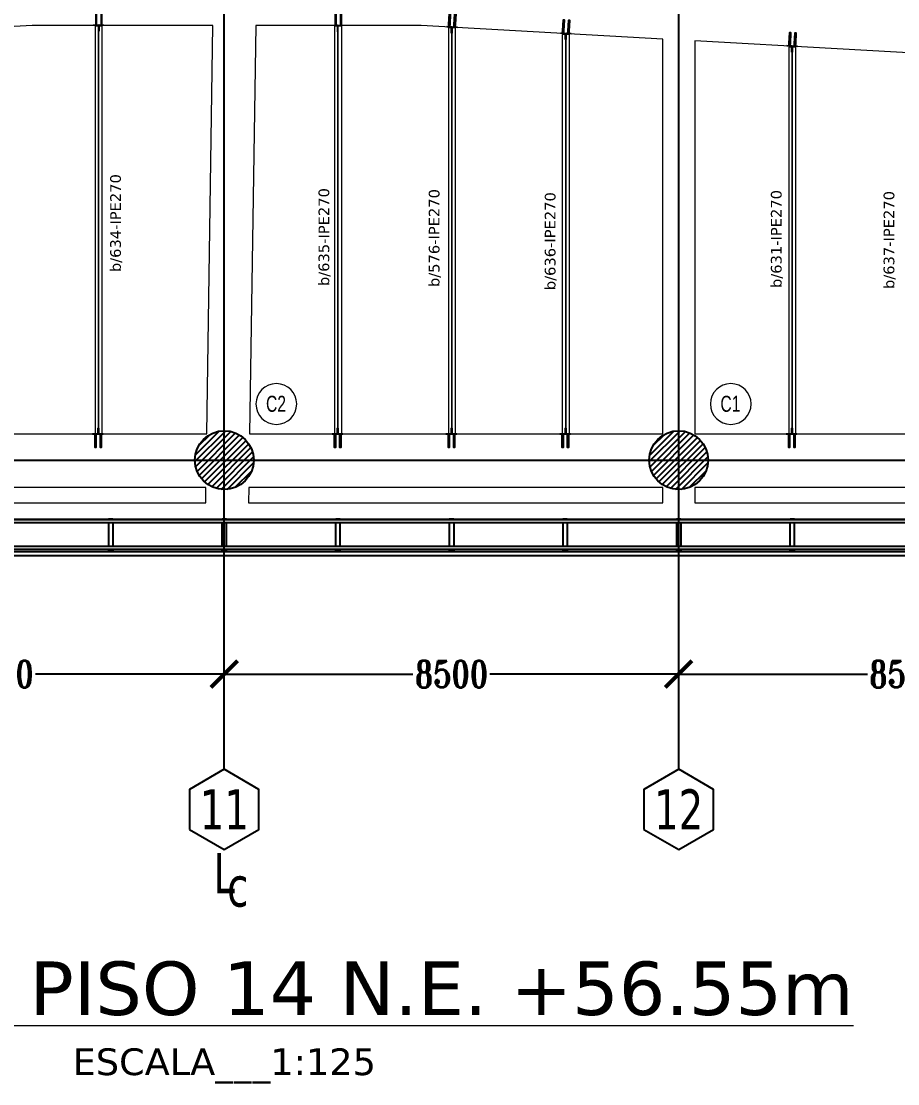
# Model space of a CAD drawing. Header units: millimetres. Extents: x -2452 to 78744, y -21906 to 33736.
# Drawn here: x 34348 to 50744, y -11659 to 8205 of the extents above; entities that cross this region are included whole.
import ezdxf
from ezdxf.enums import TextEntityAlignment as Align

# ---------------------------------------------------------------- set-up
doc = ezdxf.new("R2010")
doc.units = ezdxf.units.MM
doc.header["$LTSCALE"] = 0.9
for name, color, linetype, lineweight in [('0-3', 250, 'Continuous', 5), ('A_ALMA', 8, 'Continuous', 5), ('E_COLUMNAS-4', 1, 'Continuous', 25), ('E_TEXTO', 3, 'Continuous', 9), ('E_VIGAS', 8, 'Continuous', 9), ('E_VIGAS-1', 5, 'Continuous', 25), ('E_VIGAS-2', 10, 'Continuous', 25), ('HCB-PLATINA', 4, 'Continuous', 15), ('HCB-TEXT-H1', 6, 'Continuous', 18), ('HCB-TEXT-H2', 4, 'Continuous', 18), ('VIGAS_HCB', 4, 'Continuous', 15)]:
    doc.layers.add(name, color=color, linetype=linetype, lineweight=lineweight)
for name, color, linetype in [('COTAS', 8, 'Continuous'), ('HCB-ACH_PANT', 253, 'Continuous'), ('HCB-ANCLAJE', 5, 'Continuous'), ('HCB-EJES', 1, 'Continuous'), ('HCB-ROTULOS', 2, 'Continuous')]:
    doc.layers.add(name, color=color, linetype=linetype)
doc.layers.get('0-3').off()
doc.styles.add('Arial Narrow', font='', dxfattribs={"width": 0.85, "height": 0.3})
doc.styles.add('ROMANT', font='romant.shx', dxfattribs={"width": 0.8})
doc.styles.add('VERDANA', font='verdana.ttf')
doc.styles.get('Arial Narrow').set_extended_font_data('Arial Narrow')
doc.dimstyles.new('1.125', dxfattribs={"dimscale": 0, "dimtxt": 500, "dimasz": 500, "dimexe": 4, "dimexo": 4, "dimgap": 15, "dimtad": 0, "dimdec": 0, "dimzin": 4, "dimdsep": 46, "dimtxsty": 'ROMANT', "dimblk": 'ARCHTICK', "dimcen": -10, "dimclrd": 256, "dimclrt": 3, "dimadec": 0, "dimazin": 0, "dimtfac": 1, "dimtdec": 0, "dimtix": 1, "dimtmove": 0, "dimatfit": 0, "dimldrblk": 'OBLIQUE', "dimfxl": 0.05, "dimtolj": 1, "dimtzin": 0, "dimarcsym": 0})

# ---------------------------------------------------------------- blocks, each defined once
blk = doc.blocks.new('EST_SFM_VIGA-METALICA-SECCION-C - EST_SFM_VIGA-METALICA-UPN100-1527742-PLANTA DE PISO 14 N_E_ _56_55m')
at = {"layer": 'E_VIGAS-2'}
for p, q in [((34.044, 0.018), (-34.827, 0.018)), ((-34.827, -0.032), (34.044, -0.032))]:
    blk.add_line(p, q, dxfattribs=at)
blk = doc.blocks.new('EST_SFM_VIGA-METALICA-SECCION-C - EST_SFM_VIGA-METALICA-UPN100-1527772-PLANTA DE PISO 14 N_E_ _56_55m')
at = {"layer": 'E_VIGAS-2'}
for p, q in [((34.942, 0.032), (-34.929, 0.032)), ((-34.929, -0.018), (34.942, -0.018))]:
    blk.add_line(p, q, dxfattribs=at)
blk = doc.blocks.new('DCTIB_CNI_EST_MOD-1A-FAC_0001_rvt-2-PLANTA DE PISO 14 N_E_ _56_55m')
at = {"layer": 'E_VIGAS-1'}
for p, q in [((-42.328, 139.567), (-42.246, 139.567)), ((-42.328, 139.567), (-42.328, 139.545)), ((-42.328, 139.495), (-42.328, 139.045)), ((-42.246, 139.567), (-42.246, 139.545)), ((-42.246, 139.495), (-42.246, 139.045)), ((-40.203, 139.567), (-40.121, 139.567)), ((-40.203, 139.545), (-40.203, 139.567)), ((-40.203, 139.045), (-40.203, 139.495)), ((-40.121, 139.545), (-40.121, 139.567)), ((-40.121, 139.045), (-40.121, 139.495)), ((-38.078, 139.567), (-37.996, 139.567)), ((-38.078, 139.545), (-38.078, 139.567)), ((-38.078, 139.045), (-38.078, 139.495)), ((-37.996, 139.545), (-37.996, 139.567)), ((-37.996, 139.045), (-37.996, 139.495)), ((-35.953, 139.567), (-35.871, 139.567)), ((-35.953, 139.567), (-35.953, 139.545)), ((-35.953, 139.495), (-35.953, 139.045)), ((-35.871, 139.567), (-35.871, 139.545)), ((-35.871, 139.495), (-35.871, 139.045)), ((-33.828, 139.567), (-33.746, 139.567)), ((-33.828, 139.567), (-33.828, 139.545)), ((-33.828, 139.495), (-33.828, 139.045)), ((-33.746, 139.567), (-33.746, 139.545)), ((-33.746, 139.495), (-33.746, 139.045)), ((-31.703, 139.567), (-31.621, 139.567)), ((-31.703, 139.567), (-31.703, 139.545)), ((-31.703, 139.495), (-31.703, 139.045)), ((-31.621, 139.567), (-31.621, 139.545)), ((-31.621, 139.495), (-31.621, 139.045)), ((-29.578, 139.567), (-29.496, 139.567)), ((-29.578, 139.545), (-29.578, 139.567)), ((-29.578, 139.045), (-29.578, 139.495)), ((-29.496, 139.545), (-29.496, 139.567)), ((-29.496, 139.045), (-29.496, 139.495)), ((-70.353, 138.882), (-9.971, 138.882)), ((-9.977, 138.947), (-70.348, 138.947)), ((-42.328, 138.995), (-42.328, 138.967)), ((-42.328, 138.967), (-42.246, 138.967)), ((-42.328, 138.966), (-42.328, 138.967)), ((-42.3, 138.966), (-42.328, 138.966)), ((-42.29, 138.961), (-42.29, 138.966)), ((-42.29, 138.947), (-42.29, 138.961)), ((-42.285, 138.966), (-42.285, 138.961)), ((-42.285, 138.961), (-42.285, 138.947)), ((-42.246, 138.966), (-42.274, 138.966)), ((-42.246, 138.995), (-42.246, 138.967)), ((-42.246, 138.967), (-42.246, 138.966)), ((-40.203, 138.967), (-40.203, 138.995)), ((-40.203, 138.966), (-40.203, 138.967)), ((-40.203, 138.967), (-40.121, 138.967)), ((-40.176, 138.966), (-40.203, 138.966)), ((-40.165, 138.961), (-40.165, 138.966)), ((-40.165, 138.947), (-40.165, 138.961)), ((-40.16, 138.966), (-40.16, 138.961)), ((-40.16, 138.961), (-40.16, 138.947)), ((-40.121, 138.966), (-40.149, 138.966)), ((-40.121, 138.967), (-40.121, 138.995)), ((-40.121, 138.967), (-40.121, 138.966)), ((-38.078, 138.967), (-38.078, 138.995)), ((-38.078, 138.966), (-38.078, 138.967)), ((-38.078, 138.967), (-37.996, 138.967)), ((-38.05, 138.966), (-38.078, 138.966)), ((-38.04, 138.961), (-38.04, 138.966)), ((-38.04, 138.947), (-38.04, 138.961)), ((-38.035, 138.966), (-38.035, 138.961)), ((-38.035, 138.961), (-38.035, 138.947)), ((-37.996, 138.966), (-38.024, 138.966)), ((-37.996, 138.967), (-37.996, 138.995)), ((-37.996, 138.967), (-37.996, 138.966)), ((-35.953, 138.995), (-35.953, 138.967)), ((-35.953, 138.967), (-35.871, 138.967)), ((-35.953, 138.966), (-35.953, 138.967)), ((-35.925, 138.966), (-35.953, 138.966)), ((-35.915, 138.961), (-35.915, 138.966)), ((-35.915, 138.947), (-35.915, 138.961)), ((-35.91, 138.966), (-35.91, 138.961)), ((-35.91, 138.961), (-35.91, 138.947)), ((-35.871, 138.966), (-35.899, 138.966)), ((-35.871, 138.995), (-35.871, 138.967)), ((-35.871, 138.967), (-35.871, 138.966)), ((-33.828, 138.995), (-33.828, 138.967)), ((-33.828, 138.967), (-33.746, 138.967)), ((-33.828, 138.966), (-33.828, 138.967)), ((-33.8, 138.966), (-33.828, 138.966)), ((-33.79, 138.961), (-33.79, 138.966)), ((-33.79, 138.947), (-33.79, 138.961)), ((-33.785, 138.966), (-33.785, 138.961)), ((-33.785, 138.961), (-33.785, 138.947)), ((-33.746, 138.966), (-33.774, 138.966)), ((-33.746, 138.995), (-33.746, 138.967)), ((-33.746, 138.967), (-33.746, 138.966)), ((-31.703, 138.995), (-31.703, 138.967)), ((-31.703, 138.967), (-31.621, 138.967)), ((-31.703, 138.966), (-31.703, 138.967)), ((-31.675, 138.966), (-31.703, 138.966)), ((-31.664, 138.961), (-31.664, 138.966)), ((-31.664, 138.947), (-31.664, 138.961)), ((-31.659, 138.966), (-31.659, 138.961)), ((-31.659, 138.961), (-31.659, 138.947)), ((-31.621, 138.966), (-31.649, 138.966)), ((-31.621, 138.995), (-31.621, 138.967)), ((-31.621, 138.967), (-31.621, 138.966)), ((-29.578, 138.967), (-29.578, 138.995)), ((-29.578, 138.966), (-29.578, 138.967)), ((-29.578, 138.967), (-29.496, 138.967)), ((-29.55, 138.966), (-29.578, 138.966)), ((-29.54, 138.961), (-29.54, 138.966)), ((-29.54, 138.947), (-29.54, 138.961)), ((-29.535, 138.966), (-29.535, 138.961)), ((-29.535, 138.961), (-29.535, 138.947)), ((-29.496, 138.966), (-29.524, 138.966)), ((-29.496, 138.967), (-29.496, 138.995)), ((-29.496, 138.967), (-29.496, 138.966))]:
    blk.add_line(p, q, dxfattribs=at)
for points, knots in [([(-42.29, 138.961), (-42.29, 138.962), (-42.29, 138.963), (-42.292, 138.965), (-42.293, 138.965), (-42.295, 138.966), (-42.296, 138.966), (-42.297, 138.966), (-42.299, 138.966), (-42.3, 138.966)], [0, 0, 0, 0, 0.285714, 0.428571, 0.571429, 0.678571, 0.732143, 0.785714, 1, 1, 1, 1]), ([(-42.3, 138.966), (-42.299, 138.966), (-42.298, 138.966), (-42.295, 138.966), (-42.293, 138.965), (-42.291, 138.964), (-42.29, 138.963), (-42.29, 138.962), (-42.29, 138.961)], [0, 0, 0, 0, 0.142857, 0.285714, 0.428571, 0.571429, 0.785714, 1, 1, 1, 1]), ([(-42.285, 138.961), (-42.285, 138.962), (-42.284, 138.963), (-42.283, 138.965), (-42.281, 138.965), (-42.28, 138.966), (-42.279, 138.966), (-42.277, 138.966), (-42.275, 138.966), (-42.274, 138.966)], [0, 0, 0, 0, 0.285714, 0.428571, 0.571429, 0.678571, 0.732143, 0.785714, 1, 1, 1, 1]), ([(-42.274, 138.966), (-42.275, 138.966), (-42.276, 138.966), (-42.279, 138.966), (-42.281, 138.965), (-42.283, 138.964), (-42.284, 138.963), (-42.285, 138.962), (-42.285, 138.961)], [0, 0, 0, 0, 0.142857, 0.285714, 0.428571, 0.571429, 0.785714, 1, 1, 1, 1]), ([(-40.176, 138.966), (-40.175, 138.966), (-40.173, 138.966), (-40.171, 138.966), (-40.168, 138.965), (-40.167, 138.964), (-40.165, 138.963), (-40.165, 138.962), (-40.165, 138.961)], [0, 0, 0, 0, 0.142857, 0.285714, 0.428571, 0.571429, 0.785714, 1, 1, 1, 1]), ([(-40.165, 138.961), (-40.165, 138.962), (-40.165, 138.963), (-40.167, 138.965), (-40.168, 138.965), (-40.17, 138.966), (-40.171, 138.966), (-40.173, 138.966), (-40.174, 138.966), (-40.176, 138.966)], [0, 0, 0, 0, 0.285714, 0.428571, 0.571429, 0.678571, 0.732143, 0.785714, 1, 1, 1, 1]), ([(-40.149, 138.966), (-40.15, 138.966), (-40.152, 138.966), (-40.154, 138.966), (-40.156, 138.965), (-40.158, 138.964), (-40.16, 138.963), (-40.16, 138.962), (-40.16, 138.961)], [0, 0, 0, 0, 0.142857, 0.285714, 0.428571, 0.571429, 0.785714, 1, 1, 1, 1]), ([(-40.16, 138.961), (-40.16, 138.962), (-40.159, 138.963), (-40.158, 138.965), (-40.156, 138.965), (-40.155, 138.966), (-40.154, 138.966), (-40.152, 138.966), (-40.15, 138.966), (-40.149, 138.966)], [0, 0, 0, 0, 0.285714, 0.428571, 0.571429, 0.678571, 0.732143, 0.785714, 1, 1, 1, 1]), ([(-38.05, 138.966), (-38.049, 138.966), (-38.048, 138.966), (-38.045, 138.966), (-38.043, 138.965), (-38.041, 138.964), (-38.04, 138.963), (-38.04, 138.962), (-38.04, 138.961)], [0, 0, 0, 0, 0.142857, 0.285714, 0.428571, 0.571429, 0.785714, 1, 1, 1, 1]), ([(-38.04, 138.961), (-38.04, 138.962), (-38.04, 138.963), (-38.042, 138.965), (-38.043, 138.965), (-38.045, 138.966), (-38.046, 138.966), (-38.047, 138.966), (-38.049, 138.966), (-38.05, 138.966)], [0, 0, 0, 0, 0.285714, 0.428571, 0.571429, 0.678571, 0.732143, 0.785714, 1, 1, 1, 1]), ([(-38.024, 138.966), (-38.025, 138.966), (-38.026, 138.966), (-38.029, 138.966), (-38.031, 138.965), (-38.033, 138.964), (-38.034, 138.963), (-38.035, 138.962), (-38.035, 138.961)], [0, 0, 0, 0, 0.142857, 0.285714, 0.428571, 0.571429, 0.785714, 1, 1, 1, 1]), ([(-38.035, 138.961), (-38.035, 138.962), (-38.034, 138.963), (-38.033, 138.965), (-38.031, 138.965), (-38.03, 138.966), (-38.029, 138.966), (-38.027, 138.966), (-38.025, 138.966), (-38.024, 138.966)], [0, 0, 0, 0, 0.285714, 0.428571, 0.571429, 0.678571, 0.732143, 0.785714, 1, 1, 1, 1]), ([(-35.915, 138.961), (-35.915, 138.962), (-35.915, 138.963), (-35.917, 138.965), (-35.918, 138.965), (-35.92, 138.966), (-35.921, 138.966), (-35.922, 138.966), (-35.924, 138.966), (-35.925, 138.966)], [0, 0, 0, 0, 0.285714, 0.428571, 0.571429, 0.678571, 0.732143, 0.785714, 1, 1, 1, 1]), ([(-35.925, 138.966), (-35.924, 138.966), (-35.923, 138.966), (-35.92, 138.966), (-35.918, 138.965), (-35.916, 138.964), (-35.915, 138.963), (-35.915, 138.962), (-35.915, 138.961)], [0, 0, 0, 0, 0.142857, 0.285714, 0.428571, 0.571429, 0.785714, 1, 1, 1, 1]), ([(-35.91, 138.961), (-35.91, 138.962), (-35.909, 138.963), (-35.908, 138.965), (-35.906, 138.965), (-35.905, 138.966), (-35.904, 138.966), (-35.902, 138.966), (-35.9, 138.966), (-35.899, 138.966)], [0, 0, 0, 0, 0.285714, 0.428571, 0.571429, 0.678571, 0.732143, 0.785714, 1, 1, 1, 1]), ([(-35.899, 138.966), (-35.9, 138.966), (-35.901, 138.966), (-35.904, 138.966), (-35.906, 138.965), (-35.908, 138.964), (-35.909, 138.963), (-35.91, 138.962), (-35.91, 138.961)], [0, 0, 0, 0, 0.142857, 0.285714, 0.428571, 0.571429, 0.785714, 1, 1, 1, 1]), ([(-33.79, 138.961), (-33.79, 138.962), (-33.79, 138.963), (-33.792, 138.965), (-33.793, 138.965), (-33.795, 138.966), (-33.796, 138.966), (-33.797, 138.966), (-33.799, 138.966), (-33.8, 138.966)], [0, 0, 0, 0, 0.285714, 0.428571, 0.571429, 0.678571, 0.732143, 0.785714, 1, 1, 1, 1]), ([(-33.8, 138.966), (-33.799, 138.966), (-33.798, 138.966), (-33.795, 138.966), (-33.793, 138.965), (-33.791, 138.964), (-33.79, 138.963), (-33.79, 138.962), (-33.79, 138.961)], [0, 0, 0, 0, 0.142857, 0.285714, 0.428571, 0.571429, 0.785714, 1, 1, 1, 1]), ([(-33.785, 138.961), (-33.785, 138.962), (-33.784, 138.963), (-33.783, 138.965), (-33.781, 138.965), (-33.78, 138.966), (-33.779, 138.966), (-33.777, 138.966), (-33.775, 138.966), (-33.774, 138.966)], [0, 0, 0, 0, 0.285714, 0.428571, 0.571429, 0.678571, 0.732143, 0.785714, 1, 1, 1, 1]), ([(-33.774, 138.966), (-33.775, 138.966), (-33.776, 138.966), (-33.779, 138.966), (-33.781, 138.965), (-33.783, 138.964), (-33.784, 138.963), (-33.785, 138.962), (-33.785, 138.961)], [0, 0, 0, 0, 0.142857, 0.285714, 0.428571, 0.571429, 0.785714, 1, 1, 1, 1]), ([(-31.664, 138.961), (-31.664, 138.962), (-31.665, 138.963), (-31.666, 138.965), (-31.668, 138.965), (-31.669, 138.966), (-31.67, 138.966), (-31.672, 138.966), (-31.674, 138.966), (-31.675, 138.966)], [0, 0, 0, 0, 0.285714, 0.428571, 0.571429, 0.678571, 0.732143, 0.785714, 1, 1, 1, 1]), ([(-31.675, 138.966), (-31.674, 138.966), (-31.673, 138.966), (-31.67, 138.966), (-31.668, 138.965), (-31.666, 138.964), (-31.665, 138.963), (-31.664, 138.962), (-31.664, 138.961)], [0, 0, 0, 0, 0.142857, 0.285714, 0.428571, 0.571429, 0.785714, 1, 1, 1, 1]), ([(-31.659, 138.961), (-31.659, 138.962), (-31.659, 138.963), (-31.657, 138.965), (-31.656, 138.965), (-31.654, 138.966), (-31.653, 138.966), (-31.652, 138.966), (-31.65, 138.966), (-31.649, 138.966)], [0, 0, 0, 0, 0.285714, 0.428571, 0.571429, 0.678571, 0.732143, 0.785714, 1, 1, 1, 1]), ([(-31.649, 138.966), (-31.65, 138.966), (-31.651, 138.966), (-31.654, 138.966), (-31.656, 138.965), (-31.658, 138.964), (-31.659, 138.963), (-31.659, 138.962), (-31.659, 138.961)], [0, 0, 0, 0, 0.142857, 0.285714, 0.428571, 0.571429, 0.785714, 1, 1, 1, 1]), ([(-29.55, 138.966), (-29.549, 138.966), (-29.548, 138.966), (-29.545, 138.966), (-29.543, 138.965), (-29.541, 138.964), (-29.54, 138.963), (-29.54, 138.962), (-29.54, 138.961)], [0, 0, 0, 0, 0.142857, 0.285714, 0.428571, 0.571429, 0.785714, 1, 1, 1, 1]), ([(-29.54, 138.961), (-29.54, 138.962), (-29.54, 138.963), (-29.542, 138.965), (-29.543, 138.965), (-29.545, 138.966), (-29.546, 138.966), (-29.547, 138.966), (-29.549, 138.966), (-29.55, 138.966)], [0, 0, 0, 0, 0.285714, 0.428571, 0.571429, 0.678571, 0.732143, 0.785714, 1, 1, 1, 1]), ([(-29.524, 138.966), (-29.525, 138.966), (-29.526, 138.966), (-29.529, 138.966), (-29.531, 138.965), (-29.533, 138.964), (-29.534, 138.963), (-29.535, 138.962), (-29.535, 138.961)], [0, 0, 0, 0, 0.142857, 0.285714, 0.428571, 0.571429, 0.785714, 1, 1, 1, 1]), ([(-29.535, 138.961), (-29.535, 138.962), (-29.534, 138.963), (-29.533, 138.965), (-29.531, 138.965), (-29.53, 138.966), (-29.529, 138.966), (-29.527, 138.966), (-29.525, 138.966), (-29.524, 138.966)], [0, 0, 0, 0, 0.285714, 0.428571, 0.571429, 0.678571, 0.732143, 0.785714, 1, 1, 1, 1])]:
    blk.add_open_spline(points, degree=3, knots=knots, dxfattribs=at)
for name, p in [('EST_SFM_VIGA-METALICA-SECCION-C - EST_SFM_VIGA-METALICA-UPN100-1527742-PLANTA DE PISO 14 N_E_ _56_55m', (-39.77, 139.527)), ('EST_SFM_VIGA-METALICA-SECCION-C - EST_SFM_VIGA-METALICA-UPN100-1527772-PLANTA DE PISO 14 N_E_ _56_55m', (-40.169, 139.013))]:
    blk.add_blockref(name, p, dxfattribs=at)
blk = doc.blocks.new('CNI_TAG COLUMNAS CONCRETO MARCA - CNI_COLUMNA CONCRETO-582370-PLANTA DE PISO 14 N_E_ _56_55m')
at = {"layer": 'E_TEXTO'}
for start, end in [(360, 180), (180, 360)]:
    blk.add_arc((0.00026, -0.00015), 0.00254, start, end, dxfattribs=at)
blk = doc.blocks.new('CX-CONC')
at = {"layer": 'HCB-ANCLAJE'}
for points in [[(-50, -8), (-46, -6), (-42, -8), (-40, -8), (-38, -14), (-38, -52), (-38, -256), (-54, -256), (-54, -52), (-54, -14), (-52, -8)], [(50, -8), (54, -6), (58, -8), (60, -8), (62, -14), (62, -52), (62, -256), (46, -256), (46, -52), (46, -14), (48, -8)]]:
    blk.add_lwpolyline(points, close=True, dxfattribs=at)
at = {"layer": 'HCB-PLATINA'}
blk.add_lwpolyline([(-100, -6), (100, -6), (100, 0), (-100, 0)], close=True, dxfattribs=at)
blk = doc.blocks.new('_ArchTick')
at = {"color": 0, "linetype": 'ByBlock', "const_width": 0.15}
blk.add_lwpolyline([(-0.5, -0.5), (0.5, 0.5)], dxfattribs=at)
blk = doc.blocks.new('*D115')
at = {"layer": 'COTAS', "color": 0, "lineweight": -2, "transparency": 16777216}
for p, q in [((29646, -5776), (29646, -3996)), ((38146, -5776), (38146, -3996))]:
    blk.add_line(p, q, dxfattribs=at)
at = {"layer": 'COTAS', "lineweight": -2, "transparency": 16777216}
for p, q in [((29646, -4000), (33176, -4000)), ((38146, -4000), (34616, -4000))]:
    blk.add_line(p, q, dxfattribs=at)
at = {"layer": 'Defpoints', "color": 0, "transparency": 16777216}
for p in [(29646, -4000), (29646, -5780), (38146, -5780)]:
    blk.add_point(p, dxfattribs=at)
at = {"layer": 'COTAS', "lineweight": -2, "transparency": 16777216, "xscale": 500, "yscale": 500, "zscale": 500, "rotation": 180}
blk.add_blockref('_ArchTick', (29646, -4000), dxfattribs=at)
at = {"layer": 'COTAS', "lineweight": -2, "transparency": 16777216, "xscale": 500, "yscale": 500, "zscale": 500}
blk.add_blockref('_ArchTick', (38146, -4000), dxfattribs=at)
at = {"layer": 'COTAS', "color": 3, "transparency": 16777216, "insert": (33896, -4000), "char_height": 500, "attachment_point": 5, "style": 'ROMANT'}
blk.add_mtext('\\A1;8500', dxfattribs=at)
blk = doc.blocks.new('_Oblique')
at = {"color": 0, "linetype": 'ByBlock', "lineweight": -2}
blk.add_line((-0.5, -0.5), (0.5, 0.5), dxfattribs=at)
blk = doc.blocks.new('*D116')
at = {"layer": 'COTAS', "color": 0, "lineweight": -2, "transparency": 16777216}
for p, q in [((38146, -5776), (38146, -3996)), ((46646, -5776), (46646, -3996))]:
    blk.add_line(p, q, dxfattribs=at)
at = {"layer": 'COTAS', "lineweight": -2, "transparency": 16777216}
for p, q in [((38146, -4000), (41676, -4000)), ((46646, -4000), (43116, -4000))]:
    blk.add_line(p, q, dxfattribs=at)
at = {"layer": 'Defpoints', "color": 0, "transparency": 16777216}
for p in [(38146, -4000), (38146, -5780), (46646, -5780)]:
    blk.add_point(p, dxfattribs=at)
at = {"layer": 'COTAS', "lineweight": -2, "transparency": 16777216, "xscale": 500, "yscale": 500, "zscale": 500, "rotation": 180}
blk.add_blockref('_ArchTick', (38146, -4000), dxfattribs=at)
at = {"layer": 'COTAS', "lineweight": -2, "transparency": 16777216, "xscale": 500, "yscale": 500, "zscale": 500}
blk.add_blockref('_ArchTick', (46646, -4000), dxfattribs=at)
at = {"layer": 'COTAS', "color": 3, "transparency": 16777216, "insert": (42396, -4000), "char_height": 500, "attachment_point": 5, "style": 'ROMANT'}
blk.add_mtext('\\A1;8500', dxfattribs=at)
blk = doc.blocks.new('*D117')
at = {"layer": 'COTAS', "color": 0, "lineweight": -2, "transparency": 16777216}
for p, q in [((46646, -5776), (46646, -3996)), ((55146, -5776), (55146, -3996))]:
    blk.add_line(p, q, dxfattribs=at)
at = {"layer": 'COTAS', "lineweight": -2, "transparency": 16777216}
for p, q in [((46646, -4000), (50176, -4000)), ((55146, -4000), (51616, -4000))]:
    blk.add_line(p, q, dxfattribs=at)
at = {"layer": 'Defpoints', "color": 0, "transparency": 16777216}
for p in [(46646, -4000), (46646, -5780), (55146, -5780)]:
    blk.add_point(p, dxfattribs=at)
at = {"layer": 'COTAS', "lineweight": -2, "transparency": 16777216, "xscale": 500, "yscale": 500, "zscale": 500, "rotation": 180}
blk.add_blockref('_ArchTick', (46646, -4000), dxfattribs=at)
at = {"layer": 'COTAS', "lineweight": -2, "transparency": 16777216, "xscale": 500, "yscale": 500, "zscale": 500}
blk.add_blockref('_ArchTick', (55146, -4000), dxfattribs=at)
at = {"layer": 'COTAS', "color": 3, "transparency": 16777216, "insert": (50896, -4000), "char_height": 500, "attachment_point": 5, "style": 'ROMANT'}
blk.add_mtext('\\A1;8500', dxfattribs=at)

msp = doc.modelspace()

# ---------------------------------------------------------------- hatches: boundary and pattern name
at = {"layer": 'HCB-ACH_PANT'}
h = msp.add_hatch(dxfattribs=at)
h.set_pattern_fill('ANSI31', color=256, scale=25)
h.set_pattern_definition([(45, (25500, -7e-12), (-56.1266, 56.1266), [])])
edge = h.paths.add_edge_path()
edge.add_arc((38146.2, 0), 550, 0, 360)
h = msp.add_hatch(dxfattribs=at)
h.set_pattern_fill('ANSI31', color=256, scale=25)
h.set_pattern_definition([(45, (34000, -7e-12), (-56.1266, 56.1266), [])])
edge = h.paths.add_edge_path()
edge.add_arc((46646.2, 0), 550, 0, 360)

# ---------------------------------------------------------------- linework, layer by layer
for points in [[(35805.7, 8020.2), (35805.7, 8130.2), (35799.7, 8130.2), (35799.7, 8020.2)], [(40272.8, 8015.2), (40272.8, 8125.2), (40266.8, 8125.2), (40266.8, 8015.2)], [(42396.8, 7983.2), (42396.8, 8093.2), (42402.8, 8093.2), (42402.8, 7983.2)], [(44526.8, 7864.2), (44526.8, 7974.2), (44532.8, 7974.2), (44532.8, 7864.2)], [(48761.8, 7627.6), (48761.8, 7737.6), (48767.8, 7737.6), (48767.8, 7627.6)], [(35792.9, 600.1), (35792.9, 490.1), (35786.9, 490.1), (35786.9, 600.1)], [(40272.8, 600.1), (40272.8, 490.1), (40266.8, 490.1), (40266.8, 600.1)], [(42402.8, 600.1), (42402.8, 490.1), (42396.8, 490.1), (42396.8, 600.1)], [(44532.8, 600.1), (44532.8, 490.1), (44526.8, 490.1), (44526.8, 600.1)], [(48767.8, 600.1), (48767.8, 490.1), (48761.8, 490.1), (48761.8, 600.1)]]:
    msp.add_lwpolyline(points, close=True)
at = {"layer": 'A_ALMA'}
for p, q in [((35792.9, 510), (35792.9, 8105.2)), ((35799.5, 510), (35799.5, 8105.2)), ((40272.9, 510), (40272.9, 8105.2)), ((40279.5, 510), (40279.5, 8105.2)), ((42402.9, 510), (42402.9, 8072.9)), ((42409.5, 510), (42409.5, 8072.9)), ((44532.9, 510), (44532.9, 7953.9)), ((44539.5, 510), (44539.5, 7953.9)), ((48767.9, 510), (48767.9, 7717.3)), ((48774.5, 510), (48774.5, 7717.3))]:
    msp.add_line(p, q, dxfattribs=at)
at = {"layer": 'E_COLUMNAS-4', "color": 6}
for centre in [(38146.2, 0), (46646.2, 0)]:
    msp.add_circle(centre, 550, dxfattribs=at)
at = {"layer": 'E_VIGAS'}
for points in [[(10247.2, 26595.9), (10247.2, -1095.9), (66047.4, -1095.8), (66047.4, 26595.9)], [(37818.9, 490.1), (37934.8, 8125.2), (34555.2, 8125.2), (29947.2, 7870.7), (29947.2, 490.1)], [(46347.2, 490.1), (46347.2, 7872.8), (41829.9, 8125.2), (38734.9, 8125.2), (38619, 490.1)], [(54767.3, 490.1), (54933.2, 7393.1), (46947.2, 7839.3), (46947.2, 490.1)], [(37803.7, -509.9), (29947.2, -509.9), (29947.2, -795.9), (37799.4, -795.9)], [(46347.2, -509.9), (38603.8, -509.9), (38599.5, -795.9), (46347.2, -795.9)], [(54743.3, -509.9), (46947.2, -509.9), (46947.2, -795.9), (54736.4, -795.9)]]:
    msp.add_lwpolyline(points, close=True, dxfattribs=at)
at = {"layer": 'HCB-EJES'}
for p, q in [((38146.2, -5780.2), (38146.2, 31280.5)), ((46646.2, -5780.2), (46646.2, 31280.5)), ((-952.1, 0), (77244.5, 0))]:
    msp.add_line(p, q, dxfattribs=at)
at = {"layer": 'HCB-ROTULOS'}
for points in [[(37496.7, -6905.2), (38146.2, -7280.2), (38795.7, -6905.2), (38795.7, -6155.2), (38146.2, -5780.2), (37496.7, -6155.2)], [(45996.7, -6905.2), (46646.2, -7280.2), (47295.7, -6905.2), (47295.7, -6155.2), (46646.2, -5780.2), (45996.7, -6155.2)]]:
    msp.add_lwpolyline(points, close=True, dxfattribs=at)
at = {"layer": 'VIGAS_HCB'}
for points in [[(35728.7, 500.1), (35863.7, 500.1), (35863.7, 8115.2), (35728.7, 8115.2)], [(40208.7, 500.1), (40343.7, 500.1), (40343.7, 8115.2), (40208.7, 8115.2)], [(42338.7, 500.1), (42473.7, 500.1), (42473.7, 8079.2), (42338.7, 8079.2)], [(44468.7, 500.1), (44603.7, 500.1), (44603.7, 7960.2), (44468.7, 7960.2)], [(48703.7, 500.1), (48838.7, 500.1), (48838.7, 7723.6), (48703.7, 7723.6)]]:
    msp.add_lwpolyline(points, close=True, dxfattribs=at)

# ---------------------------------------------------------------- block references
at = {"xscale": -1, "rotation": 180}
for p in [(35796.2, 8130.2), (40276.1, 8125.2)]:
    msp.add_blockref('CX-CONC', p, dxfattribs=at)
at = {"rotation": 176.8317488168268}
for p in [(42406.5, 8092.9), (44536.5, 7973.9), (48771.5, 7737.4)]:
    msp.add_blockref('CX-CONC', p, dxfattribs=at)
for p in [(35783.3, 490.1), (40263.3, 490.1), (42393.3, 490.1), (44523.3, 490.1), (48758.3, 490.1)]:
    msp.add_blockref('CX-CONC', p)
at = {"layer": '0-3', "xscale": 1000.000000000014, "yscale": 1000.000000000014, "zscale": 1000.000000000014}
msp.add_blockref('DCTIB_CNI_EST_MOD-1A-FAC_0001_rvt-2-PLANTA DE PISO 14 N_E_ _56_55m', (78308.3, -140662.4), dxfattribs=at)
at = {"layer": 'E_TEXTO', "xscale": 150000.0000000019, "yscale": 150000.0000000019, "zscale": 150000.0000000019}
for p in [(39081.2, 1072.2), (47581.2, 1072.2)]:
    msp.add_blockref('CNI_TAG COLUMNAS CONCRETO MARCA - CNI_COLUMNA CONCRETO-582370-PLANTA DE PISO 14 N_E_ _56_55m', p, dxfattribs=at)

# ---------------------------------------------------------------- texts
at = {"layer": 'E_TEXTO', "char_height": 200, "width": 1206.139, "attachment_point": 1, "rotation": 90, "style": 'VERDANA'}
for s, insert in [('b/634-IPE270', (36011.9, 3514.5)), ('b/635-IPE270', (39909.2, 3253.4)), ('b/576-IPE270', (41971.7, 3235.4)), ('b/636-IPE270', (44141.4, 3177.3)), ('b/631-IPE270', (48371.5, 3217.6)), ('b/637-IPE270', (50479.6, 3199))]:
    msp.add_mtext(s, dxfattribs=dict(at, insert=insert))
at = {"layer": 'E_TEXTO', "char_height": 300, "width": 459.968, "attachment_point": 1, "style": 'Arial Narrow'}
for s, insert in [('C2', (38927, 1203.5)), ('C1', (47427, 1203.5))]:
    msp.add_mtext(s, dxfattribs=dict(at, insert=insert))
at = {"layer": 'HCB-ROTULOS', "color": 4, "style": 'VERDANA', "width": 0.7}
for s, p in [('11', (38146.2, -6530.2)), ('12', (46646.2, -6530.2)), ('L', (38146.2, -7720.9)), ('c', (38396.5, -7971.1))]:
    msp.add_text(s, height=750, dxfattribs=at).set_placement(p, align=Align.MIDDLE_CENTER)
at = {"layer": 'HCB-TEXT-H1', "style": 'VERDANA'}
msp.add_text('%%UPLANTA DE PISO 14 N.E. +56.55m', height=1000, dxfattribs=at).set_placement((38146.2, -9872.7), align=Align.MIDDLE_CENTER)
at = {"layer": 'HCB-TEXT-H2', "style": 'VERDANA'}
msp.add_text('ESCALA___1:125', height=500, dxfattribs=at).set_placement((38146.2, -11247.1), align=Align.MIDDLE_CENTER)

# ---------------------------------------------------------------- dimensions: what is measured, and where the dimension line sits
at = {"layer": 'COTAS'}
for base, p1, p2, picture, middle in [((29646.2, -4000), (38146.2, -5780.2), (29646.2, -5780.2), '*D115', (33896.2, -4000)), ((38146.2, -4000), (46646.2, -5780.2), (38146.2, -5780.2), '*D116', (42396.2, -4000)), ((46646.2, -4000), (55146.2, -5780.2), (46646.2, -5780.2), '*D117', (50896.2, -4000))]:
    dim = msp.add_linear_dim(base=base, p1=p1, p2=p2, dimstyle='1.125', override={"dimscale": 1}, dxfattribs=at)
    dim.commit()
    dim.dimension.update_dxf_attribs({"geometry": picture, "text_midpoint": middle})

doc.saveas('drawing.dxf')
